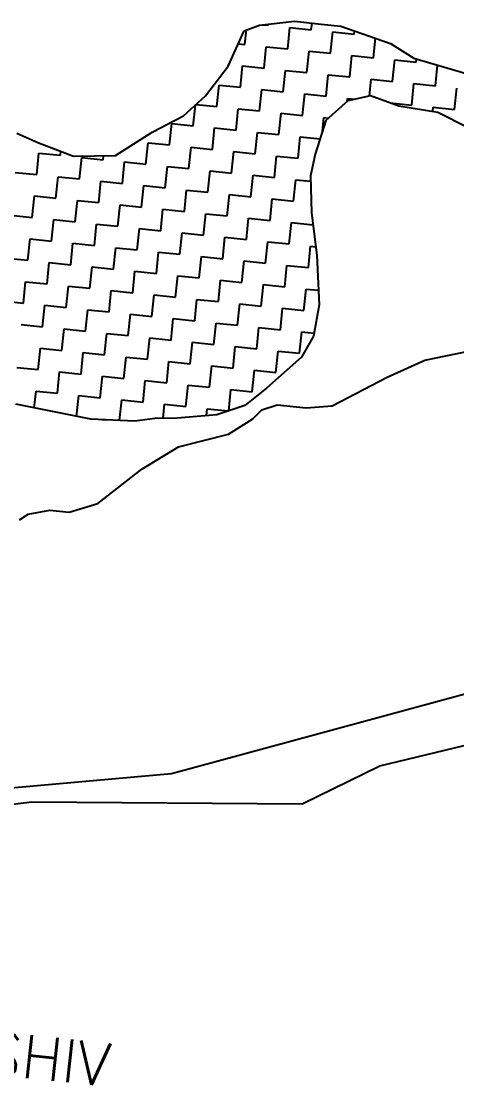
# Model space of a CAD drawing. Header units: metres. Extents: x 290336 to 293471, y 1993039 to 1996947.
# Drawn here: x 292442.2 to 292572.1, y 1993144.7 to 1993461.6 of the extents above; entities that cross this region are included whole.
import ezdxf

# ---------------------------------------------------------------- set-up
doc = ezdxf.new("R2010")
doc.units = ezdxf.units.M
doc.header["$MEASUREMENT"] = 0
for name, color, linetype in [('LINE_WATER', 4, 'Continuous'), ('POLY_HATCH', 12, 'Continuous'), ('TEXT_MAPOUT', 7, 'Continuous'), ('V_BOUND_LINE', 7, 'Continuous'), ('VILLAGE BOUNDRY', 1, 'Continuous')]:
    doc.layers.add(name, color=color, linetype=linetype)
doc.styles.get("Standard").update_dxf_attribs({"font": 'simplex.shx'})

msp = doc.modelspace()

# ---------------------------------------------------------------- linework, layer by layer
at = {"layer": 'LINE_WATER'}
for p, q in [((292562.61, 1993360.64), (292578.46, 1993363.85)), ((292551.4, 1993355.5), (292562.61, 1993360.64)), ((292535, 1993347.01), (292551.4, 1993355.5)), ((292511.32, 1993343.16), (292514.01, 1993345.79)), ((292514.01, 1993345.79), (292518.53, 1993347.26)), ((292518.53, 1993347.26), (292527.17, 1993346.37)), ((292527.17, 1993346.37), (292535, 1993347.01)), ((292504.05, 1993338.57), (292511.32, 1993343.16)), ((292489.1, 1993334.78), (292504.05, 1993338.57)), ((292478.23, 1993328.15), (292489.1, 1993334.78)), ((292465.04, 1993317.87), (292478.23, 1993328.15)), ((292456.53, 1993315.36), (292465.04, 1993317.87)), ((292441.74, 1993313.01), (292444.33, 1993314.68)), ((292444.33, 1993314.68), (292450.77, 1993315.95)), ((292450.77, 1993315.95), (292456.53, 1993315.36))]:
    msp.add_line(p, q, dxfattribs=at)
at = {"layer": 'POLY_HATCH'}
for p, q in [((292508.7, 1993458.72), (292513.29, 1993460.45)), ((292513.29, 1993460.45), (292523.69, 1993461.58)), ((292523.69, 1993461.58), (292531.68, 1993460.75)), ((292531.68, 1993460.75), (292537.5, 1993460.15)), ((292537.5, 1993460.15), (292552.39, 1993454.94)), ((292503.94, 1993448.2), (292508.7, 1993458.72)), ((292552.39, 1993454.94), (292559.28, 1993450.56)), ((292559.28, 1993450.56), (292574.97, 1993446)), ((292497.15, 1993439.36), (292503.94, 1993448.2)), ((292490.66, 1993433.42), (292497.15, 1993439.36)), ((292539.61, 1993437.91), (292533.12, 1993431.97)), ((292546.38, 1993439.41), (292539.61, 1993437.91)), ((292554.87, 1993436.33), (292546.38, 1993439.41)), ((292566.43, 1993434.4), (292554.87, 1993436.33)), ((292575.5, 1993429.8), (292566.43, 1993434.4)), ((292481.33, 1993428.51), (292490.66, 1993433.42)), ((292533.12, 1993431.97), (292529.89, 1993422.03)), ((292440.91, 1993428.28), (292447.22, 1993425.43)), ((292470.33, 1993421.57), (292481.33, 1993428.51)), ((292447.22, 1993425.43), (292457.83, 1993421.39)), ((292529.89, 1993422.03), (292528.48, 1993415.56)), ((292457.83, 1993421.39), (292470.33, 1993421.57)), ((292528.48, 1993415.56), (292528.81, 1993404.52)), ((292528.81, 1993404.52), (292530.44, 1993391.87)), ((292530.44, 1993391.87), (292531.12, 1993377.11)), ((292531.12, 1993377.11), (292529.42, 1993367.74)), ((292529.42, 1993367.74), (292525.84, 1993361.5)), ((292525.84, 1993361.5), (292515.34, 1993352.31)), ((292515.34, 1993352.31), (292508.92, 1993347.1)), ((292455.03, 1993344.59), (292440.65, 1993347.54)), ((292508.92, 1993347.1), (292500.55, 1993344.29)), ((292462.95, 1993343.04), (292455.03, 1993344.59)), ((292476.11, 1993342.41), (292462.95, 1993343.04)), ((292482.08, 1993343.26), (292476.11, 1993342.41)), ((292488.7, 1993343.31), (292482.08, 1993343.26)), ((292500.55, 1993344.29), (292488.7, 1993343.31))]:
    msp.add_line(p, q, dxfattribs=at)
at = {"layer": 'POLY_HATCH', "linetype": 'Continuous'}
for p, q in [((292514.29, 1993460.56), (292515.98, 1993460.39)), ((292515.98, 1993460.39), (292516.02, 1993460.75)), ((292521.7, 1993453.34), (292522.36, 1993459.73)), ((292522.36, 1993459.73), (292528.75, 1993459.07)), ((292528.75, 1993459.07), (292528.95, 1993461.04)), ((292508.93, 1993454.66), (292509.38, 1993458.98)), ((292534.47, 1993452.03), (292535.13, 1993458.41)), ((292535.13, 1993458.41), (292541.51, 1993457.75)), ((292541.51, 1993457.75), (292541.61, 1993458.71)), ((292547.24, 1993450.71), (292547.84, 1993456.54)), ((292506.95, 1993454.87), (292508.93, 1993454.66)), ((292514.66, 1993447.62), (292515.32, 1993454)), ((292515.32, 1993454), (292521.7, 1993453.34)), ((292527.43, 1993446.3), (292528.09, 1993452.68)), ((292528.09, 1993452.68), (292534.47, 1993452.03)), ((292540.19, 1993444.98), (292540.85, 1993451.37)), ((292540.85, 1993451.37), (292547.24, 1993450.71)), ((292560.01, 1993449.39), (292560.1, 1993450.32)), ((292507.62, 1993441.9), (292508.27, 1993448.28)), ((292508.27, 1993448.28), (292514.66, 1993447.62)), ((292552.96, 1993443.66), (292553.62, 1993450.05)), ((292553.62, 1993450.05), (292560.01, 1993449.39)), ((292565.73, 1993442.34), (292566.37, 1993448.5)), ((292520.38, 1993440.58), (292521.04, 1993446.96)), ((292521.04, 1993446.96), (292527.43, 1993446.3)), ((292533.15, 1993439.26), (292533.81, 1993445.64)), ((292533.81, 1993445.64), (292540.19, 1993444.98)), ((292546.06, 1993439.34), (292546.58, 1993444.32)), ((292546.58, 1993444.32), (292552.96, 1993443.66)), ((292500.57, 1993436.17), (292501.23, 1993442.55)), ((292501.23, 1993442.55), (292507.62, 1993441.9)), ((292513.34, 1993434.85), (292514, 1993441.24)), ((292514, 1993441.24), (292520.38, 1993440.58)), ((292558.69, 1993436.62), (292559.35, 1993443)), ((292559.35, 1993443), (292565.73, 1993442.34)), ((292571.46, 1993435.3), (292572.11, 1993441.68)), ((292526.11, 1993433.53), (292526.77, 1993439.92)), ((292526.77, 1993439.92), (292533.15, 1993439.26)), ((292539.45, 1993437.76), (292539.54, 1993438.6)), ((292539.54, 1993438.6), (292541.7, 1993438.37)), ((292493.53, 1993430.45), (292494.17, 1993436.63)), ((292494.36, 1993436.81), (292500.57, 1993436.17)), ((292506.3, 1993429.13), (292506.96, 1993435.51)), ((292506.96, 1993435.51), (292513.34, 1993434.85)), ((292552.3, 1993437.28), (292558.69, 1993436.62)), ((292552.3, 1993437.26), (292552.3, 1993437.28)), ((292564.94, 1993434.65), (292565.07, 1993435.96)), ((292565.07, 1993435.96), (292571.46, 1993435.3)), ((292519.06, 1993427.81), (292519.72, 1993434.19)), ((292519.72, 1993434.19), (292526.11, 1993433.53)), ((292532.06, 1993428.73), (292532.49, 1993432.87)), ((292532.49, 1993432.87), (292533.94, 1993432.72)), ((292486.48, 1993424.72), (292487.14, 1993431.11)), ((292487.14, 1993431.11), (292493.53, 1993430.45)), ((292499.25, 1993423.4), (292499.91, 1993429.79)), ((292499.91, 1993429.79), (292506.3, 1993429.13)), ((292512.02, 1993422.08), (292512.68, 1993428.47)), ((292512.68, 1993428.47), (292519.06, 1993427.81)), ((292479.44, 1993419), (292480.1, 1993425.38)), ((292480.1, 1993425.38), (292486.48, 1993424.72)), ((292524.79, 1993420.76), (292525.45, 1993427.15)), ((292525.45, 1993427.15), (292531.35, 1993426.54)), ((292446.86, 1993415.91), (292447.52, 1993422.3)), ((292447.52, 1993422.3), (292453.91, 1993421.64)), ((292453.91, 1993421.64), (292454.03, 1993422.84)), ((292492.21, 1993417.68), (292492.87, 1993424.06)), ((292492.87, 1993424.06), (292499.25, 1993423.4)), ((292504.98, 1993416.36), (292505.64, 1993422.74)), ((292505.64, 1993422.74), (292512.02, 1993422.08)), ((292459.63, 1993414.59), (292460.29, 1993420.98)), ((292460.29, 1993420.98), (292466.67, 1993420.32)), ((292466.67, 1993420.32), (292466.8, 1993421.52)), ((292472.4, 1993413.27), (292473.06, 1993419.66)), ((292473.06, 1993419.66), (292479.44, 1993419)), ((292517.75, 1993415.04), (292518.4, 1993421.42)), ((292518.4, 1993421.42), (292524.79, 1993420.76)), ((292440.48, 1993416.57), (292446.86, 1993415.91)), ((292485.17, 1993411.95), (292485.83, 1993418.34)), ((292485.83, 1993418.34), (292492.21, 1993417.68)), ((292497.93, 1993410.63), (292498.59, 1993417.02)), ((292498.59, 1993417.02), (292504.98, 1993416.36)), ((292510.7, 1993409.32), (292511.36, 1993415.7)), ((292511.36, 1993415.7), (292517.75, 1993415.04)), ((292452.59, 1993408.87), (292453.25, 1993415.25)), ((292453.25, 1993415.25), (292459.63, 1993414.59)), ((292465.35, 1993407.55), (292466.01, 1993413.93)), ((292466.01, 1993413.93), (292472.4, 1993413.27)), ((292478.12, 1993406.23), (292478.78, 1993412.61)), ((292478.78, 1993412.61), (292485.17, 1993411.95)), ((292523.47, 1993408), (292524.13, 1993414.38)), ((292524.13, 1993414.38), (292528.53, 1993413.93)), ((292445.54, 1993403.14), (292446.2, 1993409.53)), ((292446.2, 1993409.53), (292452.59, 1993408.87)), ((292490.89, 1993404.91), (292491.55, 1993411.29)), ((292491.55, 1993411.29), (292497.93, 1993410.63)), ((292503.66, 1993403.59), (292504.32, 1993409.98)), ((292504.32, 1993409.98), (292510.7, 1993409.32)), ((292458.31, 1993401.82), (292458.97, 1993408.21)), ((292458.97, 1993408.21), (292465.35, 1993407.55)), ((292471.08, 1993400.5), (292471.74, 1993406.89)), ((292471.74, 1993406.89), (292478.12, 1993406.23)), ((292516.43, 1993402.27), (292517.09, 1993408.66)), ((292517.09, 1993408.66), (292523.47, 1993408)), ((292439.16, 1993403.8), (292445.54, 1993403.14)), ((292483.85, 1993399.19), (292484.51, 1993405.57)), ((292484.51, 1993405.57), (292490.89, 1993404.91)), ((292496.61, 1993397.87), (292497.27, 1993404.25)), ((292497.27, 1993404.25), (292503.66, 1993403.59)), ((292509.38, 1993396.55), (292510.04, 1993402.93)), ((292510.04, 1993402.93), (292516.43, 1993402.27)), ((292451.27, 1993396.1), (292451.93, 1993402.48)), ((292451.93, 1993402.48), (292458.31, 1993401.82)), ((292464.04, 1993394.78), (292464.69, 1993401.16)), ((292464.69, 1993401.16), (292471.08, 1993400.5)), ((292476.8, 1993393.46), (292477.46, 1993399.85)), ((292477.46, 1993399.85), (292483.85, 1993399.19)), ((292522.15, 1993395.23), (292522.81, 1993401.61)), ((292522.81, 1993401.61), (292529.19, 1993400.95)), ((292529.19, 1993400.95), (292529.23, 1993401.29)), ((292444.22, 1993390.38), (292444.88, 1993396.76)), ((292444.88, 1993396.76), (292451.27, 1993396.1)), ((292489.57, 1993392.14), (292490.23, 1993398.53)), ((292490.23, 1993398.53), (292496.61, 1993397.87)), ((292502.34, 1993390.82), (292503, 1993397.21)), ((292503, 1993397.21), (292509.38, 1993396.55)), ((292456.99, 1993389.06), (292457.65, 1993395.44)), ((292457.65, 1993395.44), (292464.04, 1993394.78)), ((292469.76, 1993387.74), (292470.42, 1993394.12)), ((292470.42, 1993394.12), (292476.8, 1993393.46)), ((292515.11, 1993389.5), (292515.77, 1993395.89)), ((292515.77, 1993395.89), (292522.15, 1993395.23)), ((292527.88, 1993388.19), (292528.53, 1993394.57)), ((292528.53, 1993394.57), (292530.12, 1993394.41)), ((292437.84, 1993391.03), (292444.22, 1993390.38)), ((292482.53, 1993386.42), (292483.19, 1993392.8)), ((292483.19, 1993392.8), (292489.57, 1993392.14)), ((292495.3, 1993385.1), (292495.96, 1993391.48)), ((292495.96, 1993391.48), (292502.34, 1993390.82)), ((292508.06, 1993383.78), (292508.72, 1993390.16)), ((292508.72, 1993390.16), (292515.11, 1993389.5)), ((292449.95, 1993383.33), (292450.61, 1993389.72)), ((292450.61, 1993389.72), (292456.99, 1993389.06)), ((292462.72, 1993382.01), (292463.38, 1993388.4)), ((292463.38, 1993388.4), (292469.76, 1993387.74)), ((292475.48, 1993380.69), (292476.14, 1993387.08)), ((292476.14, 1993387.08), (292482.53, 1993386.42)), ((292520.83, 1993382.46), (292521.49, 1993388.84)), ((292521.49, 1993388.84), (292527.88, 1993388.19)), ((292442.9, 1993377.61), (292443.56, 1993383.99)), ((292443.56, 1993383.99), (292449.95, 1993383.33)), ((292488.25, 1993379.37), (292488.91, 1993385.76)), ((292488.91, 1993385.76), (292495.3, 1993385.1)), ((292501.02, 1993378.06), (292501.68, 1993384.44)), ((292501.68, 1993384.44), (292508.06, 1993383.78)), ((292455.67, 1993376.29), (292456.33, 1993382.67)), ((292456.33, 1993382.67), (292462.72, 1993382.01)), ((292468.44, 1993374.97), (292469.1, 1993381.35)), ((292469.1, 1993381.35), (292475.48, 1993380.69)), ((292513.79, 1993376.74), (292514.45, 1993383.12)), ((292514.45, 1993383.12), (292520.83, 1993382.46)), ((292526.56, 1993375.42), (292527.22, 1993381.8)), ((292527.22, 1993381.8), (292530.92, 1993381.42)), ((292436.52, 1993378.27), (292442.9, 1993377.61)), ((292481.21, 1993373.65), (292481.87, 1993380.03)), ((292481.87, 1993380.03), (292488.25, 1993379.37)), ((292493.98, 1993372.33), (292494.64, 1993378.71)), ((292494.64, 1993378.71), (292501.02, 1993378.06)), ((292506.74, 1993371.01), (292507.4, 1993377.4)), ((292507.4, 1993377.4), (292513.79, 1993376.74)), ((292448.63, 1993370.56), (292449.29, 1993376.95)), ((292449.29, 1993376.95), (292455.67, 1993376.29)), ((292461.4, 1993369.24), (292462.06, 1993375.63)), ((292462.06, 1993375.63), (292468.44, 1993374.97)), ((292474.16, 1993367.93), (292474.82, 1993374.31)), ((292474.82, 1993374.31), (292481.21, 1993373.65)), ((292519.51, 1993369.69), (292520.17, 1993376.08)), ((292520.17, 1993376.08), (292526.56, 1993375.42)), ((292442.24, 1993371.22), (292448.63, 1993370.56)), ((292486.93, 1993366.61), (292487.59, 1993372.99)), ((292487.59, 1993372.99), (292493.98, 1993372.33)), ((292499.7, 1993365.29), (292500.36, 1993371.67)), ((292500.36, 1993371.67), (292506.74, 1993371.01)), ((292454.35, 1993363.52), (292455.01, 1993369.9)), ((292455.01, 1993369.9), (292461.4, 1993369.24)), ((292467.12, 1993362.2), (292467.78, 1993368.58)), ((292467.78, 1993368.58), (292474.16, 1993367.93)), ((292512.47, 1993363.97), (292513.13, 1993370.35)), ((292513.13, 1993370.35), (292519.51, 1993369.69)), ((292525.24, 1993362.65), (292525.9, 1993369.03)), ((292525.9, 1993369.03), (292529.59, 1993368.65)), ((292479.89, 1993360.88), (292480.55, 1993367.27)), ((292480.55, 1993367.27), (292486.93, 1993366.61)), ((292492.66, 1993359.56), (292493.32, 1993365.95)), ((292493.32, 1993365.95), (292499.7, 1993365.29)), ((292447.31, 1993357.8), (292447.97, 1993364.18)), ((292447.97, 1993364.18), (292454.35, 1993363.52)), ((292460.08, 1993356.48), (292460.74, 1993362.86)), ((292460.74, 1993362.86), (292467.12, 1993362.2)), ((292472.85, 1993355.16), (292473.51, 1993361.54)), ((292473.51, 1993361.54), (292479.89, 1993360.88)), ((292505.43, 1993358.24), (292506.08, 1993364.63)), ((292506.08, 1993364.63), (292512.47, 1993363.97)), ((292518.19, 1993356.92), (292518.85, 1993363.31)), ((292518.85, 1993363.31), (292525.24, 1993362.65)), ((292440.93, 1993358.46), (292447.31, 1993357.8)), ((292485.61, 1993353.84), (292486.27, 1993360.22)), ((292486.27, 1993360.22), (292492.66, 1993359.56)), ((292498.38, 1993352.52), (292499.04, 1993358.9)), ((292499.04, 1993358.9), (292505.43, 1993358.24)), ((292453.03, 1993350.75), (292453.69, 1993357.14)), ((292453.69, 1993357.14), (292460.08, 1993356.48)), ((292465.8, 1993349.43), (292466.46, 1993355.82)), ((292466.46, 1993355.82), (292472.85, 1993355.16)), ((292511.15, 1993351.2), (292511.81, 1993357.58)), ((292511.81, 1993357.58), (292518.19, 1993356.92)), ((292478.57, 1993348.11), (292479.23, 1993354.5)), ((292479.23, 1993354.5), (292485.61, 1993353.84)), ((292491.34, 1993346.79), (292492, 1993353.18)), ((292492, 1993353.18), (292498.38, 1993352.52)), ((292446.13, 1993346.42), (292446.65, 1993351.41)), ((292446.65, 1993351.41), (292453.03, 1993350.75)), ((292458.77, 1993343.86), (292459.42, 1993350.09)), ((292459.42, 1993350.09), (292465.8, 1993349.43)), ((292504.11, 1993345.48), (292504.77, 1993351.86)), ((292504.77, 1993351.86), (292511.15, 1993351.2)), ((292471.55, 1993342.63), (292472.19, 1993348.77)), ((292472.19, 1993348.77), (292478.57, 1993348.11)), ((292484.52, 1993343.28), (292484.95, 1993347.45)), ((292484.95, 1993347.45), (292491.34, 1993346.79)), ((292497.51, 1993344.04), (292497.72, 1993346.14)), ((292497.72, 1993346.14), (292504.09, 1993345.48)), ((292465.13, 1993342.93), (292465.14, 1993343.05)), ((292465.14, 1993343.05), (292467.22, 1993342.83))]:
    msp.add_line(p, q, dxfattribs=at)
at = {"layer": 'V_BOUND_LINE'}
for p, q in [((292487.07, 1993237.44), (292646.37, 1993280.76)), ((292307.06, 1993221.39), (292487.07, 1993237.44))]:
    msp.add_line(p, q, dxfattribs=at)
at = {"layer": 'VILLAGE BOUNDRY'}
for p, q in [((292549.16, 1993239.75), (292725.82, 1993282.5)), ((292526.05, 1993228.41), (292549.16, 1993239.75)), ((292353.07, 1993218.15), (292445.36, 1993229.01)), ((292445.36, 1993229.01), (292526.05, 1993228.41))]:
    msp.add_line(p, q, dxfattribs=at)

# ---------------------------------------------------------------- texts
at = {"layer": 'TEXT_MAPOUT'}
msp.add_text('MOUJE MARLCHI SHIV', height=12.8359, rotation=354.1017, dxfattribs=at).set_placement((292285.36, 1993163.1))

doc.saveas('drawing.dxf')
